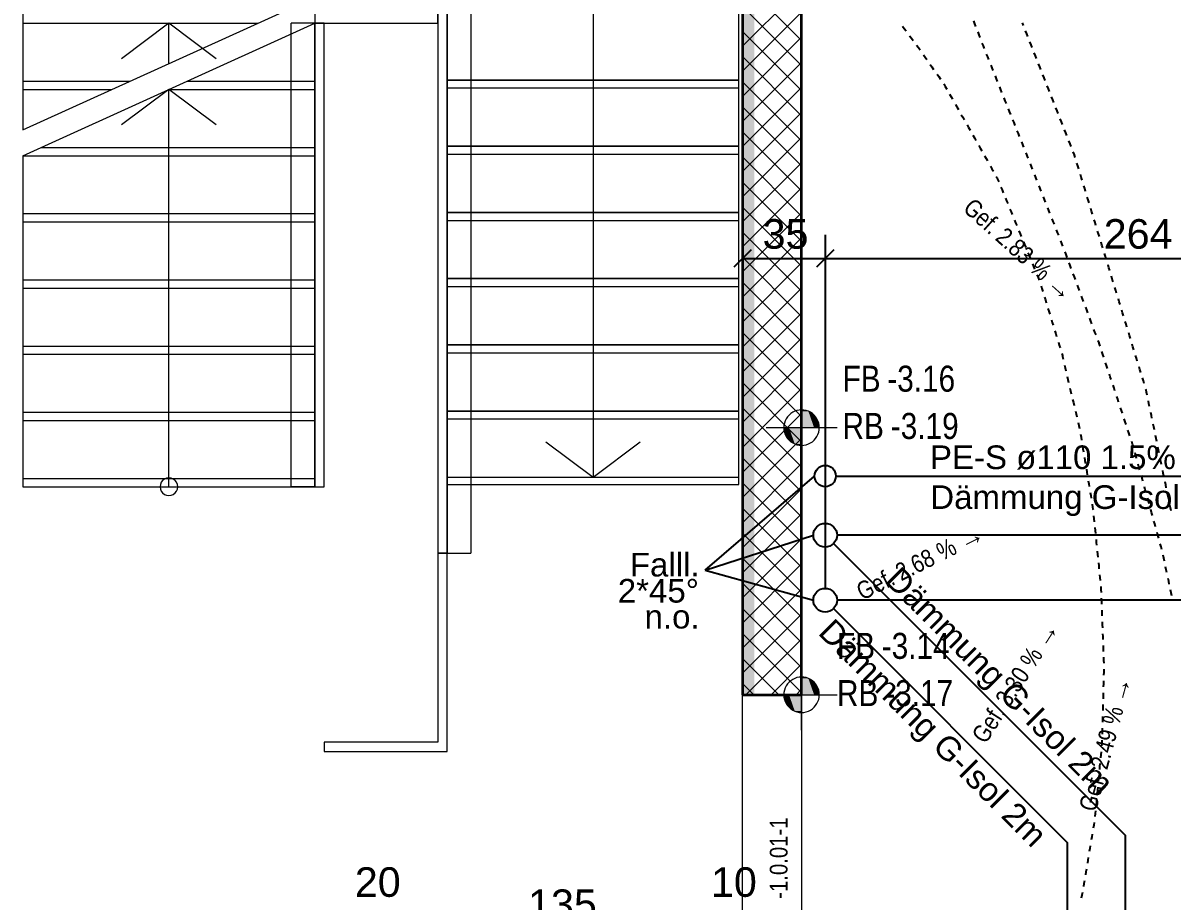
# Model space of a CAD drawing. Extents: x 885 to 2021, y 330 to 1122.
# Drawn here: x 1321.5 to 1418.7, y 649.6 to 723.8 of the extents above; entities that cross this region are included whole.
import ezdxf
from ezdxf.lldxf.tags import DXFTag

# ---------------------------------------------------------------- set-up
doc = ezdxf.new("R2010")
doc.units = 0
doc.layers.get('0').update_dxf_attribs({"lineweight": 25})
for name, color, linetype, lineweight in [('015 Innenwände Bauteilschraffuren Neu', 7, 'Continuous', 25), ('015 Innenwände Neu', 7, 'Continuous', 25), ('050 Geländer Neu', 7, 'Continuous', 25), ('055 Treppen Neu', 7, 'Continuous', 25), ('080 Raum Innen Kontur Neu', 7, 'Continuous', 25), ('111 Bemassung Ausführung Koten Neu', 7, 'Continuous', 25), ('160 Beschriftungen Ausführung Neu', 7, 'Continuous', 25), ('260 Kennzeichnung Sichtbeton Neu', 7, 'Continuous', 25)]:
    doc.layers.add(name, color=color, linetype=linetype, lineweight=lineweight)
doc.layers.add('S_Text_Einlage', color=7, linetype='Continuous', lineweight=25, true_color=0x99ff99)
doc.styles.get("Standard").update_dxf_attribs({"font": 'arial.ttf'})
tags = doc.linetypes.add('Strich 2_1mm', pattern=[0.003, 0.002, -0.001]).pattern_tags.tags
tags[6:7] = [DXFTag(74, 4), DXFTag(75, 0), DXFTag(340, '0'), DXFTag(46, 1.0), DXFTag(50, 0.0), DXFTag(44, 0.0), DXFTag(45, 0.0)]
tags[4:5] = [DXFTag(74, 4), DXFTag(75, 0), DXFTag(340, '0'), DXFTag(46, 1.0), DXFTag(50, 0.0), DXFTag(44, 0.0), DXFTag(45, 0.0)]
tags = doc.linetypes.add('Strichpunkt 1.5_0.75_0.75mm', pattern=[0.003, 0.0015, -0.00075, 0, -0.00075]).pattern_tags.tags
tags[10:11] = [DXFTag(74, 4), DXFTag(75, 0), DXFTag(340, '0'), DXFTag(46, 1.0), DXFTag(50, 0.0), DXFTag(44, 0.0), DXFTag(45, 0.0)]
tags[8:9] = [DXFTag(74, 4), DXFTag(75, 0), DXFTag(340, '0'), DXFTag(46, 1.0), DXFTag(50, 0.0), DXFTag(44, 0.0), DXFTag(45, 0.0)]
tags[6:7] = [DXFTag(74, 4), DXFTag(75, 0), DXFTag(340, '0'), DXFTag(46, 1.0), DXFTag(50, 0.0), DXFTag(44, 0.0), DXFTag(45, 0.0)]
tags[4:5] = [DXFTag(74, 4), DXFTag(75, 0), DXFTag(340, '0'), DXFTag(46, 1.0), DXFTag(50, 0.0), DXFTag(44, 0.0), DXFTag(45, 0.0)]
tags = doc.linetypes.add('Strichpunkt 3_1_1mm Achsen', pattern=[0.005, 0.003, -0.001, 0, -0.001]).pattern_tags.tags
tags[10:11] = [DXFTag(74, 4), DXFTag(75, 0), DXFTag(340, '0'), DXFTag(46, 1.0), DXFTag(50, 0.0), DXFTag(44, 0.0), DXFTag(45, 0.0)]
tags[8:9] = [DXFTag(74, 4), DXFTag(75, 0), DXFTag(340, '0'), DXFTag(46, 1.0), DXFTag(50, 0.0), DXFTag(44, 0.0), DXFTag(45, 0.0)]
tags[6:7] = [DXFTag(74, 4), DXFTag(75, 0), DXFTag(340, '0'), DXFTag(46, 1.0), DXFTag(50, 0.0), DXFTag(44, 0.0), DXFTag(45, 0.0)]
tags[4:5] = [DXFTag(74, 4), DXFTag(75, 0), DXFTag(340, '0'), DXFTag(46, 1.0), DXFTag(50, 0.0), DXFTag(44, 0.0), DXFTag(45, 0.0)]

msp = doc.modelspace()

# ---------------------------------------------------------------- linework, layer by layer
at = {"color": 0, "linetype": 'Continuous', "lineweight": -2}
for p, q in [((1402.045, 723.767), (1401.956, 724)), ((1402.135, 723.534), (1402.045, 723.767)), ((1406.162, 723.621), (1406.071, 723.854)), ((1395.926, 723.559), (1396.075, 723.358)), ((1396.075, 723.358), (1396.223, 723.156)), ((1396.52, 722.754), (1396.669, 722.553)), ((1402.405, 722.834), (1402.315, 723.067)), ((1402.494, 722.6), (1402.405, 722.834)), ((1406.437, 722.923), (1406.345, 723.156)), ((1406.529, 722.691), (1406.437, 722.923)), ((1396.669, 722.553), (1396.817, 722.352)), ((1397.114, 721.95), (1397.262, 721.748)), ((1397.262, 721.748), (1397.318, 721.673)), ((1397.318, 721.673), (1397.408, 721.545)), ((1402.764, 721.9), (1402.674, 722.134)), ((1402.831, 721.725), (1402.764, 721.9)), ((1402.854, 721.667), (1402.831, 721.725)), ((1406.804, 721.993), (1406.712, 722.226)), ((1406.895, 721.76), (1406.804, 721.993)), ((1397.695, 721.136), (1397.839, 720.931)), ((1397.839, 720.931), (1397.982, 720.727)), ((1403.133, 720.971), (1403.04, 721.203)), ((1403.226, 720.739), (1403.133, 720.971)), ((1407.17, 721.063), (1407.078, 721.295)), ((1407.262, 720.83), (1407.17, 721.063)), ((1398.27, 720.317), (1398.413, 720.113)), ((1398.413, 720.113), (1398.557, 719.908)), ((1403.504, 720.043), (1403.412, 720.275)), ((1403.597, 719.811), (1403.504, 720.043)), ((1407.537, 720.132), (1407.445, 720.365)), ((1407.628, 719.899), (1407.537, 720.132)), ((1398.844, 719.499), (1398.988, 719.294)), ((1398.988, 719.294), (1399.132, 719.09)), ((1403.876, 719.114), (1403.783, 719.346)), ((1403.969, 718.882), (1403.876, 719.114)), ((1407.903, 719.202), (1407.811, 719.434)), ((1407.995, 718.969), (1407.903, 719.202)), ((1399.416, 718.679), (1399.54, 718.462)), ((1399.54, 718.462), (1399.663, 718.244)), ((1399.91, 717.809), (1400.034, 717.592)), ((1404.247, 718.186), (1404.154, 718.418)), ((1404.34, 717.954), (1404.247, 718.186)), ((1408.27, 718.271), (1408.178, 718.504)), ((1408.361, 718.039), (1408.27, 718.271)), ((1400.034, 717.592), (1400.157, 717.375)), ((1400.404, 716.94), (1400.528, 716.723)), ((1404.619, 717.257), (1404.526, 717.489)), ((1404.712, 717.025), (1404.619, 717.257)), ((1408.636, 717.341), (1408.544, 717.573)), ((1408.728, 717.108), (1408.636, 717.341)), ((1400.528, 716.723), (1400.651, 716.505)), ((1400.898, 716.07), (1401.021, 715.853)), ((1401.021, 715.853), (1401.145, 715.636)), ((1404.99, 716.329), (1404.897, 716.561)), ((1405.083, 716.097), (1404.99, 716.329)), ((1409.002, 716.41), (1408.911, 716.643)), ((1409.094, 716.178), (1409.002, 716.41)), ((1401.392, 715.201), (1401.515, 714.983)), ((1401.515, 714.983), (1401.639, 714.766)), ((1405.362, 715.4), (1405.269, 715.632)), ((1405.454, 715.168), (1405.362, 715.4)), ((1409.369, 715.48), (1409.277, 715.713)), ((1409.461, 715.247), (1409.369, 715.48)), ((1401.886, 714.331), (1402.009, 714.114)), ((1402.009, 714.114), (1402.133, 713.896)), ((1405.733, 714.472), (1405.64, 714.704)), ((1405.826, 714.24), (1405.733, 714.472)), ((1409.735, 714.55), (1409.644, 714.782)), ((1409.827, 714.317), (1409.735, 714.55)), ((1402.38, 713.462), (1402.503, 713.244)), ((1402.503, 713.244), (1402.626, 713.027)), ((1406.104, 713.543), (1406.012, 713.775)), ((1406.137, 713.462), (1406.104, 713.543)), ((1406.197, 713.311), (1406.137, 713.462)), ((1410.102, 713.619), (1410.01, 713.852)), ((1410.194, 713.387), (1410.102, 713.619)), ((1410.468, 712.689), (1410.377, 712.921)), ((1402.873, 712.592), (1402.997, 712.375)), ((1402.997, 712.375), (1403.12, 712.157)), ((1406.473, 712.614), (1406.381, 712.846)), ((1406.565, 712.381), (1406.473, 712.614)), ((1406.841, 711.684), (1406.749, 711.916)), ((1410.482, 712.655), (1410.468, 712.689)), ((1410.544, 712.451), (1410.482, 712.655)), ((1410.763, 711.733), (1410.69, 711.972)), ((1403.367, 711.723), (1403.491, 711.505)), ((1403.491, 711.505), (1403.614, 711.288)), ((1406.933, 711.451), (1406.841, 711.684)), ((1407.209, 710.754), (1407.117, 710.987)), ((1410.836, 711.494), (1410.763, 711.733)), ((1411.055, 710.777), (1410.982, 711.016)), ((1403.861, 710.853), (1403.926, 710.74)), ((1403.926, 710.74), (1403.971, 710.629)), ((1403.971, 710.629), (1404.066, 710.398)), ((1407.301, 710.522), (1407.209, 710.754)), ((1407.577, 709.824), (1407.485, 710.057)), ((1411.127, 710.538), (1411.055, 710.777)), ((1411.346, 709.82), (1411.273, 710.059)), ((1404.256, 709.935), (1404.351, 709.704)), ((1404.351, 709.704), (1404.446, 709.473)), ((1404.636, 709.01), (1404.731, 708.779)), ((1407.669, 709.592), (1407.577, 709.824)), ((1407.945, 708.895), (1407.853, 709.127)), ((1411.419, 709.581), (1411.346, 709.82)), ((1411.638, 708.864), (1411.565, 709.103)), ((1404.731, 708.779), (1404.826, 708.548)), ((1405.016, 708.085), (1405.111, 707.854)), ((1408.037, 708.662), (1407.945, 708.895)), ((1408.313, 707.965), (1408.221, 708.197)), ((1411.711, 708.624), (1411.638, 708.864)), ((1411.93, 707.907), (1411.857, 708.146)), ((1405.111, 707.854), (1405.206, 707.623)), ((1405.396, 707.161), (1405.491, 706.929)), ((1408.405, 707.732), (1408.313, 707.965)), ((1408.681, 707.035), (1408.589, 707.267)), ((1412.003, 707.668), (1411.93, 707.907)), ((1412.221, 706.951), (1412.149, 707.19)), ((1405.491, 706.929), (1405.587, 706.698)), ((1405.777, 706.236), (1405.872, 706.004)), ((1408.773, 706.803), (1408.681, 707.035)), ((1409.049, 706.105), (1408.957, 706.338)), ((1409.141, 705.873), (1409.049, 706.105)), ((1412.294, 706.711), (1412.221, 706.951)), ((1412.513, 705.994), (1412.44, 706.233)), ((1405.872, 706.004), (1405.967, 705.773)), ((1406.157, 705.311), (1406.252, 705.079)), ((1409.418, 705.175), (1409.325, 705.408)), ((1409.418, 705.173), (1409.418, 705.175)), ((1409.505, 704.941), (1409.418, 705.173)), ((1412.586, 705.755), (1412.513, 705.994)), ((1412.805, 705.038), (1412.732, 705.277)), ((1406.252, 705.079), (1406.347, 704.848)), ((1406.537, 704.386), (1406.632, 704.155)), ((1406.632, 704.155), (1406.727, 703.923)), ((1409.767, 704.238), (1409.68, 704.473)), ((1409.854, 704.004), (1409.767, 704.238)), ((1412.878, 704.798), (1412.805, 705.038)), ((1413.097, 704.081), (1413.024, 704.32)), ((1406.917, 703.461), (1407.012, 703.23)), ((1407.012, 703.23), (1407.107, 702.998)), ((1410.116, 703.301), (1410.029, 703.536)), ((1410.204, 703.067), (1410.116, 703.301)), ((1413.17, 703.842), (1413.097, 704.081)), ((1413.388, 703.125), (1413.315, 703.364)), ((1407.297, 702.536), (1407.392, 702.305)), ((1407.392, 702.305), (1407.487, 702.073)), ((1410.466, 702.364), (1410.378, 702.599)), ((1410.553, 702.13), (1410.466, 702.364)), ((1413.461, 702.885), (1413.388, 703.125)), ((1413.68, 702.168), (1413.607, 702.407)), ((1407.647, 701.6), (1407.721, 701.361)), ((1407.721, 701.361), (1407.794, 701.122)), ((1410.815, 701.427), (1410.728, 701.662)), ((1410.902, 701.193), (1410.815, 701.427)), ((1413.753, 701.929), (1413.68, 702.168)), ((1413.972, 701.212), (1413.899, 701.451)), ((1414.045, 700.972), (1413.972, 701.212)), ((1407.94, 700.644), (1408.014, 700.405)), ((1408.014, 700.405), (1408.087, 700.166)), ((1411.164, 700.49), (1411.077, 700.725)), ((1411.252, 700.256), (1411.164, 700.49)), ((1414.264, 700.255), (1414.191, 700.494)), ((1414.336, 700.016), (1414.264, 700.255)), ((1408.233, 699.688), (1408.306, 699.449)), ((1408.306, 699.449), (1408.38, 699.21)), ((1411.514, 699.553), (1411.426, 699.788)), ((1411.601, 699.319), (1411.514, 699.553)), ((1414.555, 699.299), (1414.482, 699.538)), ((1414.628, 699.059), (1414.555, 699.299)), ((1408.526, 698.732), (1408.599, 698.493)), ((1408.599, 698.493), (1408.673, 698.254)), ((1411.863, 698.617), (1411.776, 698.851)), ((1411.95, 698.382), (1411.863, 698.617)), ((1414.847, 698.342), (1414.774, 698.581)), ((1414.92, 698.103), (1414.847, 698.342)), ((1408.819, 697.776), (1408.892, 697.537)), ((1408.892, 697.537), (1408.965, 697.298)), ((1412.212, 697.68), (1412.125, 697.914)), ((1412.3, 697.445), (1412.212, 697.68)), ((1415.139, 697.386), (1415.066, 697.625)), ((1415.212, 697.146), (1415.139, 697.386)), ((1409.112, 696.82), (1409.185, 696.581)), ((1409.185, 696.581), (1409.258, 696.341)), ((1412.554, 696.764), (1412.474, 696.977)), ((1412.561, 696.742), (1412.554, 696.764)), ((1412.64, 696.505), (1412.561, 696.742)), ((1415.43, 696.429), (1415.357, 696.668)), ((1415.503, 696.19), (1415.43, 696.429)), ((1409.405, 695.863), (1409.456, 695.697)), ((1409.456, 695.697), (1409.473, 695.623)), ((1409.473, 695.623), (1409.53, 695.38)), ((1412.877, 695.793), (1412.798, 696.031)), ((1412.955, 695.556), (1412.877, 695.793)), ((1415.722, 695.473), (1415.649, 695.712)), ((1415.795, 695.233), (1415.722, 695.473)), ((1409.643, 694.893), (1409.7, 694.649)), ((1409.7, 694.649), (1409.757, 694.406)), ((1413.192, 694.844), (1413.113, 695.082)), ((1413.271, 694.607), (1413.192, 694.844)), ((1416.014, 694.516), (1415.941, 694.755)), ((1416.087, 694.277), (1416.014, 694.516)), ((1409.87, 693.919), (1409.927, 693.675)), ((1409.927, 693.675), (1409.984, 693.432)), ((1413.508, 693.895), (1413.429, 694.133)), ((1413.586, 693.658), (1413.508, 693.895)), ((1416.306, 693.56), (1416.233, 693.799)), ((1416.379, 693.32), (1416.306, 693.56)), ((1410.097, 692.945), (1410.154, 692.701)), ((1410.154, 692.701), (1410.211, 692.458)), ((1413.823, 692.947), (1413.744, 693.184)), ((1413.902, 692.709), (1413.823, 692.947)), ((1416.542, 692.784), (1416.524, 692.842)), ((1416.58, 692.599), (1416.542, 692.784)), ((1416.631, 692.354), (1416.58, 692.599)), ((1410.324, 691.971), (1410.381, 691.727)), ((1410.381, 691.727), (1410.438, 691.484)), ((1414.139, 691.998), (1414.06, 692.235)), ((1414.217, 691.76), (1414.139, 691.998)), ((1416.783, 691.619), (1416.732, 691.864)), ((1416.833, 691.375), (1416.783, 691.619)), ((1410.551, 690.997), (1410.608, 690.754)), ((1410.608, 690.754), (1410.665, 690.51)), ((1414.454, 691.049), (1414.375, 691.286)), ((1414.533, 690.811), (1414.454, 691.049)), ((1416.985, 690.64), (1416.934, 690.885)), ((1417.036, 690.395), (1416.985, 690.64)), ((1410.778, 690.023), (1410.835, 689.78)), ((1410.835, 689.78), (1410.892, 689.536)), ((1414.77, 690.1), (1414.691, 690.337)), ((1414.848, 689.863), (1414.77, 690.1)), ((1417.187, 689.661), (1417.137, 689.906)), ((1417.238, 689.416), (1417.187, 689.661)), ((1410.991, 689.046), (1411.032, 688.8)), ((1411.032, 688.8), (1411.073, 688.553)), ((1415.085, 689.151), (1415.006, 689.388)), ((1415.164, 688.914), (1415.085, 689.151)), ((1417.39, 688.681), (1417.339, 688.926)), ((1417.44, 688.437), (1417.39, 688.681)), ((1411.155, 688.06), (1411.196, 687.813)), ((1411.196, 687.813), (1411.236, 687.567)), ((1415.401, 688.202), (1415.322, 688.439)), ((1415.421, 688.14), (1415.401, 688.202)), ((1415.471, 687.962), (1415.421, 688.14)), ((1417.592, 687.702), (1417.541, 687.947)), ((1417.643, 687.457), (1417.592, 687.702)), ((1411.318, 687.073), (1411.359, 686.827)), ((1411.359, 686.827), (1411.4, 686.58)), ((1415.671, 687.239), (1415.604, 687.48)), ((1415.738, 686.998), (1415.671, 687.239)), ((1417.794, 686.723), (1417.744, 686.968)), ((1417.845, 686.478), (1417.794, 686.723)), ((1411.481, 686.087), (1411.522, 685.84)), ((1411.522, 685.84), (1411.563, 685.594)), ((1415.938, 686.276), (1415.871, 686.517)), ((1416.005, 686.035), (1415.938, 686.276)), ((1417.997, 685.744), (1417.946, 685.988)), ((1418.047, 685.499), (1417.997, 685.744)), ((1411.645, 685.1), (1411.686, 684.854)), ((1411.686, 684.854), (1411.726, 684.607)), ((1416.205, 685.312), (1416.139, 685.553)), ((1416.272, 685.071), (1416.205, 685.312)), ((1418.199, 684.764), (1418.148, 685.009)), ((1418.249, 684.519), (1418.199, 684.764)), ((1411.808, 684.114), (1411.849, 683.867)), ((1411.849, 683.867), (1411.89, 683.62)), ((1416.473, 684.348), (1416.406, 684.589)), ((1416.539, 684.107), (1416.473, 684.348)), ((1418.401, 683.785), (1418.351, 684.03)), ((1418.452, 683.54), (1418.401, 683.785)), ((1411.972, 683.127), (1412.012, 682.88)), ((1412.012, 682.88), (1412.042, 682.701)), ((1416.74, 683.385), (1416.673, 683.626)), ((1416.807, 683.144), (1416.74, 683.385)), ((1418.603, 682.806), (1418.553, 683.05)), ((1418.654, 682.561), (1418.603, 682.806)), ((1412.042, 682.701), (1412.049, 682.633)), ((1412.099, 682.136), (1412.125, 681.887)), ((1412.125, 681.887), (1412.15, 681.638)), ((1417.007, 682.421), (1416.94, 682.662)), ((1417.074, 682.18), (1417.007, 682.421)), ((1412.2, 681.141), (1412.225, 680.892)), ((1412.225, 680.892), (1412.25, 680.643)), ((1417.274, 681.457), (1417.207, 681.698)), ((1417.341, 681.217), (1417.274, 681.457)), ((1412.301, 680.146), (1412.326, 679.897)), ((1412.326, 679.897), (1412.351, 679.649)), ((1417.542, 680.494), (1417.475, 680.735)), ((1417.608, 680.253), (1417.542, 680.494)), ((1412.402, 679.151), (1412.427, 678.902)), ((1412.427, 678.902), (1412.452, 678.654)), ((1417.809, 679.53), (1417.742, 679.771)), ((1417.876, 679.289), (1417.809, 679.53)), ((1412.502, 678.156), (1412.528, 677.907)), ((1412.528, 677.907), (1412.553, 677.659)), ((1418.036, 678.557), (1417.985, 678.801)), ((1418.088, 678.312), (1418.036, 678.557)), ((1412.603, 677.161), (1412.628, 676.913)), ((1412.628, 676.913), (1412.654, 676.664)), ((1418.244, 677.579), (1418.192, 677.823)), ((1418.296, 677.334), (1418.244, 677.579)), ((1412.704, 676.166), (1412.713, 676.076)), ((1412.713, 676.076), (1412.719, 675.917)), ((1418.452, 676.601), (1418.4, 676.845)), ((1418.504, 676.356), (1418.452, 676.601)), ((1412.719, 675.917), (1412.729, 675.667)), ((1412.748, 675.167), (1412.757, 674.918)), ((1418.66, 675.622), (1418.608, 675.867)), ((1418.712, 675.378), (1418.66, 675.622)), ((1412.757, 674.918), (1412.767, 674.668)), ((1412.786, 674.168), (1412.795, 673.918)), ((1412.795, 673.918), (1412.805, 673.669)), ((1412.824, 673.169), (1412.833, 672.919)), ((1412.833, 672.919), (1412.843, 672.669)), ((1412.862, 672.17), (1412.871, 671.92)), ((1412.871, 671.92), (1412.881, 671.67)), ((1412.9, 671.17), (1412.909, 670.921)), ((1412.909, 670.921), (1412.919, 670.671)), ((1412.938, 670.171), (1412.947, 669.921)), ((1412.947, 669.921), (1412.957, 669.671)), ((1412.957, 669.172), (1412.951, 668.922)), ((1412.931, 668.172), (1412.925, 667.922)), ((1412.951, 668.922), (1412.944, 668.672)), ((1412.905, 667.172), (1412.899, 666.922)), ((1412.925, 667.922), (1412.918, 667.672)), ((1412.899, 666.922), (1412.892, 666.673)), ((1412.873, 665.923), (1412.866, 665.673)), ((1412.879, 666.173), (1412.873, 665.923)), ((1412.846, 664.923), (1412.84, 664.673)), ((1412.853, 665.173), (1412.846, 664.923)), ((1412.82, 663.923), (1412.814, 663.674)), ((1412.827, 664.173), (1412.82, 663.923)), ((1412.794, 662.922), (1412.771, 662.675)), ((1412.801, 663.174), (1412.794, 662.924)), ((1412.794, 662.924), (1412.794, 662.922)), ((1412.701, 661.928), (1412.678, 661.679)), ((1412.724, 662.177), (1412.701, 661.928)), ((1412.608, 660.932), (1412.585, 660.684)), ((1412.631, 661.181), (1412.608, 660.932)), ((1412.515, 659.937), (1412.492, 659.688)), ((1412.538, 660.186), (1412.515, 659.937)), ((1412.422, 658.941), (1412.399, 658.692)), ((1412.445, 659.19), (1412.422, 658.941)), ((1412.329, 657.945), (1412.306, 657.697)), ((1412.352, 658.194), (1412.329, 657.945)), ((1412.236, 656.95), (1412.213, 656.701)), ((1412.259, 657.199), (1412.236, 656.95)), ((1412.102, 655.96), (1412.061, 655.713)), ((1412.143, 656.206), (1412.102, 655.96)), ((1411.938, 654.973), (1411.897, 654.726)), ((1411.979, 655.22), (1411.938, 654.973)), ((1411.774, 653.987), (1411.733, 653.74)), ((1411.815, 654.233), (1411.774, 653.987)), ((1411.609, 653), (1411.568, 652.754)), ((1411.65, 653.247), (1411.609, 653)), ((1411.445, 652.014), (1411.404, 651.767)), ((1411.486, 652.26), (1411.445, 652.014)), ((1411.281, 651.027), (1411.24, 650.781)), ((1411.322, 651.274), (1411.281, 651.027)), ((1411.092, 650.046), (1411.032, 649.803)), ((1411.152, 650.289), (1411.092, 650.046))]:
    msp.add_line(p, q, dxfattribs=at)
at = {"color": 0, "linetype": 'ByBlock', "lineweight": -2, "ltscale": 0.35}
for p, q in [((1382.378, 705.903), (1382.378, 667.003)), ((1389.378, 705.903), (1389.378, 676.003)), ((1383.121, 704.645), (1381.636, 703.16)), ((1390.121, 704.645), (1388.636, 703.16)), ((1382.378, 703.903), (1527.878, 703.903)), ((1452.078, 680.503), (1390.378, 680.503)), ((1452.078, 675.003), (1390.378, 675.003)), ((1431.778, 675.003), (1390.378, 675.003))]:
    msp.add_line(p, q, dxfattribs=at)
at = {"color": 0, "lineweight": -2}
for p, q in [((1390.278, 685.503), (1482.872, 685.503)), ((1390.085, 679.796), (1414.758, 655.124)), ((1390.085, 674.296), (1409.865, 654.516)), ((1414.758, 655.124), (1414.758, 631.938)), ((1409.865, 654.516), (1409.865, 627.045))]:
    msp.add_line(p, q, dxfattribs=at)
at = {"color": 0, "linetype": 'ByBlock', "lineweight": -2, "ltscale": 0.25}
for centre, radius in [((1389.378, 685.503), 0.9), ((1389.378, 680.503), 1), ((1389.378, 675.003), 1)]:
    msp.add_circle(centre, radius, dxfattribs=at)
at = {"layer": '015 Innenwände Bauteilschraffuren Neu', "color": 0, "linetype": 'Continuous', "lineweight": 0, "ltscale": 0.0169}
for p, q in [((1387.378, 722.347), (1382.378, 727.347)), ((1382.378, 721.862), (1387.378, 726.862)), ((1387.378, 720.226), (1382.378, 725.226)), ((1382.378, 719.74), (1387.378, 724.74)), ((1387.378, 718.105), (1382.378, 723.105)), ((1382.378, 717.619), (1387.378, 722.619)), ((1387.378, 715.984), (1382.378, 720.984)), ((1382.378, 715.498), (1387.378, 720.498)), ((1387.378, 713.862), (1382.378, 718.862)), ((1382.378, 713.376), (1387.378, 718.376)), ((1387.378, 711.741), (1382.378, 716.741)), ((1382.378, 711.255), (1387.378, 716.255)), ((1387.378, 709.62), (1382.378, 714.62)), ((1382.378, 709.134), (1387.378, 714.134)), ((1387.378, 707.498), (1382.378, 712.498)), ((1382.378, 707.012), (1387.378, 712.012)), ((1387.378, 705.377), (1382.378, 710.377)), ((1382.378, 704.891), (1387.378, 709.891)), ((1387.378, 703.256), (1382.378, 708.256)), ((1382.378, 702.77), (1387.378, 707.77)), ((1387.378, 701.134), (1382.378, 706.134)), ((1382.378, 700.648), (1387.378, 705.648)), ((1387.378, 699.013), (1382.378, 704.013)), ((1382.378, 698.527), (1387.378, 703.527)), ((1387.378, 696.892), (1382.378, 701.892)), ((1382.378, 696.406), (1387.378, 701.406)), ((1387.378, 694.77), (1382.378, 699.77)), ((1382.378, 694.284), (1387.378, 699.284)), ((1387.378, 692.649), (1382.378, 697.649)), ((1382.378, 692.163), (1387.378, 697.163)), ((1387.378, 690.528), (1382.378, 695.528)), ((1382.378, 690.042), (1387.378, 695.042)), ((1387.378, 688.406), (1382.378, 693.406)), ((1382.378, 687.921), (1387.378, 692.921)), ((1387.378, 686.285), (1382.378, 691.285)), ((1382.378, 685.799), (1387.378, 690.799)), ((1387.378, 684.164), (1382.378, 689.164)), ((1382.378, 683.678), (1387.378, 688.678)), ((1387.378, 682.042), (1382.378, 687.042)), ((1382.378, 681.557), (1387.378, 686.557)), ((1387.378, 679.921), (1382.378, 684.921)), ((1382.378, 679.435), (1387.378, 684.435)), ((1387.378, 677.8), (1382.378, 682.8)), ((1382.378, 677.314), (1387.378, 682.314)), ((1387.378, 675.678), (1382.378, 680.678)), ((1382.378, 675.193), (1387.378, 680.193)), ((1387.378, 673.557), (1382.378, 678.557)), ((1382.378, 673.071), (1387.378, 678.071)), ((1387.378, 671.436), (1382.378, 676.436)), ((1382.378, 670.95), (1387.378, 675.95)), ((1387.378, 669.314), (1382.378, 674.314)), ((1382.378, 668.829), (1387.378, 673.829)), ((1387.378, 667.193), (1382.378, 672.193)), ((1382.674, 667.003), (1387.378, 671.707)), ((1385.447, 667.003), (1382.378, 670.072)), ((1384.795, 667.003), (1387.378, 669.586)), ((1383.326, 667.003), (1382.378, 667.951)), ((1386.916, 667.003), (1387.378, 667.465))]:
    msp.add_line(p, q, dxfattribs=at)
at = {"layer": '015 Innenwände Neu', "color": 0, "lineweight": 35}
for p, q in [((1387.378, 667.003), (1387.378, 758.203)), ((1382.378, 746.603), (1382.378, 667.003)), ((1382.378, 667.003), (1383.578, 667.003)), ((1383.578, 667.003), (1387.378, 667.003))]:
    msp.add_line(p, q, dxfattribs=at)
at = {"layer": '050 Geländer Neu', "color": 0, "linetype": 'Strichpunkt 1.5_0.75_0.75mm', "lineweight": 13, "ltscale": 0.002197}
for p, q in [((1346.178, 724.603), (1346.178, 723.803)), ((1356.578, 723.803), (1356.578, 724.603)), ((1356.578, 724.603), (1356.578, 678.978)), ((1357.378, 678.978), (1357.378, 724.603)), ((1346.178, 723.803), (1356.578, 723.803)), ((1356.578, 678.978), (1357.378, 678.978))]:
    msp.add_line(p, q, dxfattribs=at)
at = {"layer": '050 Geländer Neu', "color": 0, "linetype": 'Strichpunkt 1.5_0.75_0.75mm', "lineweight": 13, "ltscale": 0.0169}
for p, q in [((1357.378, 724.603), (1357.378, 678.978)), ((1359.378, 724.603), (1359.378, 678.978)), ((1356.578, 678.978), (1356.578, 663.003)), ((1357.378, 678.978), (1356.578, 678.978)), ((1357.378, 662.203), (1357.378, 678.978)), ((1357.378, 678.978), (1359.378, 678.978)), ((1356.578, 663.003), (1346.978, 663.003)), ((1346.978, 663.003), (1346.978, 662.203)), ((1346.978, 662.203), (1357.378, 662.203))]:
    msp.add_line(p, q, dxfattribs=at)
at = {"layer": '050 Geländer Neu', "color": 0, "lineweight": 13}
for p, q in [((1346.178, 723.803), (1344.178, 723.803)), ((1344.178, 684.603), (1344.178, 723.803)), ((1346.178, 684.603), (1346.178, 723.803)), ((1346.178, 684.603), (1344.178, 684.603))]:
    msp.add_line(p, q, dxfattribs=at)
at = {"layer": '050 Geländer Neu', "color": 0, "linetype": 'Continuous', "lineweight": 13, "ltscale": 0.0169}
for p, q in [((1346.978, 723.803), (1346.178, 723.803)), ((1346.178, 723.803), (1346.178, 684.603)), ((1346.978, 684.603), (1346.978, 723.803)), ((1346.178, 684.603), (1346.978, 684.603))]:
    msp.add_line(p, q, dxfattribs=at)
at = {"layer": '055 Treppen Neu', "color": 0, "linetype": 'Strichpunkt 3_1_1mm Achsen', "lineweight": 13, "ltscale": 0.0169}
for p, q in [((1321.478, 729.403), (1321.478, 723.803)), ((1321.478, 729.403), (1321.478, 714.799)), ((1357.378, 724.603), (1357.378, 685.403)), ((1357.378, 724.603), (1357.378, 719.003)), ((1369.728, 724.603), (1369.728, 719.003)), ((1382.078, 685.403), (1382.078, 724.603)), ((1382.078, 719.003), (1382.078, 724.603)), ((1321.478, 723.803), (1321.478, 718.203)), ((1321.478, 723.803), (1341.335, 723.803)), ((1333.828, 720.399), (1333.828, 723.803)), ((1321.478, 718.903), (1330.529, 718.903)), ((1357.378, 719.003), (1382.078, 719.003)), ((1357.378, 719.003), (1357.378, 713.403)), ((1382.078, 719.003), (1357.378, 719.003)), ((1369.728, 719.003), (1369.728, 691.003)), ((1382.078, 713.403), (1382.078, 719.003)), ((1321.478, 718.203), (1321.478, 714.799)), ((1321.478, 718.203), (1328.985, 718.203)), ((1382.078, 718.303), (1357.378, 718.303)), ((1382.078, 713.403), (1357.378, 713.403)), ((1357.378, 713.403), (1382.078, 713.403)), ((1357.378, 713.403), (1357.378, 707.803)), ((1382.078, 707.803), (1382.078, 713.403)), ((1382.078, 712.703), (1357.378, 712.703)), ((1357.378, 707.803), (1382.078, 707.803)), ((1382.078, 707.803), (1357.378, 707.803)), ((1357.378, 707.803), (1357.378, 702.203)), ((1382.078, 707.103), (1357.378, 707.103)), ((1382.078, 702.203), (1382.078, 707.803)), ((1357.378, 702.203), (1357.378, 696.603)), ((1357.378, 702.203), (1382.078, 702.203)), ((1382.078, 702.203), (1357.378, 702.203)), ((1382.078, 696.603), (1382.078, 702.203)), ((1382.078, 701.503), (1357.378, 701.503)), ((1357.378, 696.603), (1382.078, 696.603)), ((1357.378, 696.603), (1357.378, 691.003)), ((1382.078, 696.603), (1357.378, 696.603)), ((1382.078, 691.003), (1382.078, 696.603)), ((1382.078, 695.903), (1357.378, 695.903)), ((1357.378, 691.003), (1357.378, 684.803)), ((1382.078, 691.003), (1357.378, 691.003)), ((1357.378, 691.003), (1382.078, 691.003)), ((1369.728, 691.003), (1369.728, 685.403)), ((1382.078, 684.803), (1382.078, 691.003)), ((1382.078, 690.303), (1357.378, 690.303)), ((1357.378, 685.403), (1382.078, 685.403)), ((1357.378, 684.803), (1382.078, 684.803))]:
    msp.add_line(p, q, dxfattribs=at)
at = {"layer": '055 Treppen Neu', "color": 0, "lineweight": 13}
for p, q in [((1321.478, 714.799), (1346.178, 725.999)), ((1321.478, 712.603), (1346.178, 723.803)), ((1346.178, 718.203), (1346.178, 723.803)), ((1333.828, 718.203), (1329.828, 715.203)), ((1337.828, 715.203), (1333.828, 718.203)), ((1333.828, 690.203), (1333.828, 718.203)), ((1333.828, 718.203), (1346.178, 718.203)), ((1346.178, 712.603), (1346.178, 718.203)), ((1321.478, 712.603), (1321.478, 707.003)), ((1321.478, 712.603), (1346.178, 712.603)), ((1346.178, 707.003), (1346.178, 712.603)), ((1321.478, 707.003), (1346.178, 707.003)), ((1321.478, 707.003), (1321.478, 701.403)), ((1346.178, 701.403), (1346.178, 707.003)), ((1321.478, 701.403), (1321.478, 695.803)), ((1321.478, 701.403), (1346.178, 701.403)), ((1346.178, 695.803), (1346.178, 701.403)), ((1321.478, 695.803), (1346.178, 695.803)), ((1321.478, 695.803), (1321.478, 690.203)), ((1346.178, 690.203), (1346.178, 695.803)), ((1321.478, 690.203), (1346.178, 690.203)), ((1321.478, 690.203), (1321.478, 684.603)), ((1333.828, 684.603), (1333.828, 690.203)), ((1346.178, 684.603), (1346.178, 690.203)), ((1333.104, 684.797), (1333.078, 684.603)), ((1333.179, 684.978), (1333.104, 684.797)), ((1333.298, 685.133), (1333.179, 684.978)), ((1333.453, 685.252), (1333.298, 685.133)), ((1333.634, 685.327), (1333.453, 685.252)), ((1333.828, 685.353), (1333.634, 685.327)), ((1334.023, 685.327), (1333.828, 685.353)), ((1334.203, 685.252), (1334.023, 685.327)), ((1334.359, 685.133), (1334.203, 685.252)), ((1334.478, 684.978), (1334.359, 685.133)), ((1334.553, 684.797), (1334.478, 684.978)), ((1334.578, 684.603), (1334.553, 684.797)), ((1321.478, 684.603), (1346.178, 684.603)), ((1333.078, 684.603), (1333.104, 684.409)), ((1333.104, 684.409), (1333.179, 684.228)), ((1333.179, 684.228), (1333.298, 684.072)), ((1333.298, 684.072), (1333.453, 683.953)), ((1333.453, 683.953), (1333.634, 683.878)), ((1333.634, 683.878), (1333.828, 683.853)), ((1333.828, 683.853), (1334.023, 683.878)), ((1334.023, 683.878), (1334.203, 683.953)), ((1334.203, 683.953), (1334.359, 684.072)), ((1334.359, 684.072), (1334.478, 684.228)), ((1334.478, 684.228), (1334.553, 684.409)), ((1334.553, 684.409), (1334.578, 684.603))]:
    msp.add_line(p, q, dxfattribs=at)
at = {"layer": '055 Treppen Neu', "color": 0, "linetype": 'Strich 2_1mm', "lineweight": 13, "ltscale": 0.0169}
for p, q in [((1333.828, 723.803), (1329.828, 720.803)), ((1337.828, 720.803), (1333.828, 723.803)), ((1346.178, 684.603), (1346.178, 723.803)), ((1335.372, 718.903), (1346.178, 718.903)), ((1323.022, 713.303), (1346.178, 713.303)), ((1321.478, 712.603), (1321.478, 684.603)), ((1321.478, 707.703), (1346.178, 707.703)), ((1321.478, 702.103), (1346.178, 702.103)), ((1321.478, 696.503), (1346.178, 696.503)), ((1321.478, 690.903), (1346.178, 690.903)), ((1365.728, 688.403), (1369.728, 685.403)), ((1369.728, 685.403), (1373.728, 688.403)), ((1321.478, 685.303), (1346.178, 685.303)), ((1321.478, 684.603), (1346.178, 684.603))]:
    msp.add_line(p, q, dxfattribs=at)
at = {"layer": '080 Raum Innen Kontur Neu', "color": 0, "linetype": 'Continuous', "lineweight": 13, "ltscale": 0.0169}
for p, q in [((1387.378, 758.223), (1387.378, 628.603)), ((1382.378, 633.603), (1382.378, 749.603))]:
    msp.add_line(p, q, dxfattribs=at)
at = {"layer": '111 Bemassung Ausführung Koten Neu', "color": 0, "lineweight": 13}
for p, q in [((1387.378, 686.603), (1387.378, 692.603)), ((1387.378, 686.603), (1387.378, 692.603)), ((1384.378, 689.603), (1390.378, 689.603)), ((1384.378, 689.603), (1390.378, 689.603)), ((1387.378, 664.003), (1387.378, 670.003)), ((1387.378, 664.003), (1387.378, 670.003)), ((1384.378, 667.003), (1390.378, 667.003)), ((1384.378, 667.003), (1390.378, 667.003))]:
    msp.add_line(p, q, dxfattribs=at)
at = {"layer": '111 Bemassung Ausführung Koten Neu', "color": 0, "linetype": 'Continuous', "lineweight": 13, "ltscale": 0.0169}
for p, q in [((1386.188, 690.516), (1386.079, 690.353)), ((1386.188, 690.516), (1386.079, 690.353)), ((1386.318, 690.663), (1386.188, 690.516)), ((1386.318, 690.663), (1386.188, 690.516)), ((1386.465, 690.793), (1386.318, 690.663)), ((1386.465, 690.793), (1386.318, 690.663)), ((1386.628, 690.902), (1386.465, 690.793)), ((1386.628, 690.902), (1386.465, 690.793)), ((1386.804, 690.989), (1386.628, 690.902)), ((1386.804, 690.989), (1386.628, 690.902)), ((1386.99, 691.052), (1386.804, 690.989)), ((1386.99, 691.052), (1386.804, 690.989)), ((1387.183, 691.09), (1386.99, 691.052)), ((1387.183, 691.09), (1386.99, 691.052)), ((1387.378, 691.103), (1387.183, 691.09)), ((1387.378, 691.103), (1387.183, 691.09)), ((1387.574, 691.09), (1387.378, 691.103)), ((1387.574, 691.09), (1387.378, 691.103)), ((1387.767, 691.052), (1387.574, 691.09)), ((1387.767, 691.052), (1387.574, 691.09)), ((1387.952, 690.989), (1387.767, 691.052)), ((1387.952, 690.989), (1387.767, 691.052)), ((1388.128, 690.902), (1387.952, 690.989)), ((1388.128, 690.902), (1387.952, 690.989)), ((1388.292, 690.793), (1388.128, 690.902)), ((1388.292, 690.793), (1388.128, 690.902)), ((1388.439, 690.663), (1388.292, 690.793)), ((1388.439, 690.663), (1388.292, 690.793)), ((1388.568, 690.516), (1388.439, 690.663)), ((1388.568, 690.516), (1388.439, 690.663)), ((1388.677, 690.353), (1388.568, 690.516)), ((1388.677, 690.353), (1388.568, 690.516)), ((1385.891, 689.799), (1385.878, 689.603)), ((1385.891, 689.799), (1385.878, 689.603)), ((1385.878, 689.603), (1385.891, 689.407)), ((1385.878, 689.603), (1385.891, 689.407)), ((1385.929, 689.991), (1385.891, 689.799)), ((1385.929, 689.991), (1385.891, 689.799)), ((1385.993, 690.177), (1385.929, 689.991)), ((1385.993, 690.177), (1385.929, 689.991)), ((1386.079, 690.353), (1385.993, 690.177)), ((1386.079, 690.353), (1385.993, 690.177)), ((1388.764, 690.177), (1388.677, 690.353)), ((1388.764, 690.177), (1388.677, 690.353)), ((1388.827, 689.991), (1388.764, 690.177)), ((1388.827, 689.991), (1388.764, 690.177)), ((1388.866, 689.799), (1388.827, 689.991)), ((1388.866, 689.799), (1388.827, 689.991)), ((1388.878, 689.603), (1388.866, 689.799)), ((1388.878, 689.603), (1388.866, 689.799)), ((1388.866, 689.407), (1388.878, 689.603)), ((1388.866, 689.407), (1388.878, 689.603)), ((1385.891, 689.407), (1385.929, 689.215)), ((1385.891, 689.407), (1385.929, 689.215)), ((1385.929, 689.215), (1385.993, 689.029)), ((1385.929, 689.215), (1385.993, 689.029)), ((1385.993, 689.029), (1386.079, 688.853)), ((1385.993, 689.029), (1386.079, 688.853)), ((1386.079, 688.853), (1386.188, 688.69)), ((1386.079, 688.853), (1386.188, 688.69)), ((1386.188, 688.69), (1386.318, 688.542)), ((1386.188, 688.69), (1386.318, 688.542)), ((1388.439, 688.542), (1388.568, 688.69)), ((1388.439, 688.542), (1388.568, 688.69)), ((1388.568, 688.69), (1388.677, 688.853)), ((1388.568, 688.69), (1388.677, 688.853)), ((1388.677, 688.853), (1388.764, 689.029)), ((1388.677, 688.853), (1388.764, 689.029)), ((1388.764, 689.029), (1388.827, 689.215)), ((1388.764, 689.029), (1388.827, 689.215)), ((1388.827, 689.215), (1388.866, 689.407)), ((1388.827, 689.215), (1388.866, 689.407)), ((1386.318, 688.542), (1386.465, 688.413)), ((1386.318, 688.542), (1386.465, 688.413)), ((1386.465, 688.413), (1386.628, 688.304)), ((1386.465, 688.413), (1386.628, 688.304)), ((1386.628, 688.304), (1386.804, 688.217)), ((1386.628, 688.304), (1386.804, 688.217)), ((1386.804, 688.217), (1386.99, 688.154)), ((1386.804, 688.217), (1386.99, 688.154)), ((1386.99, 688.154), (1387.183, 688.116)), ((1386.99, 688.154), (1387.183, 688.116)), ((1387.183, 688.116), (1387.378, 688.103)), ((1387.183, 688.116), (1387.378, 688.103)), ((1387.378, 688.103), (1387.574, 688.116)), ((1387.378, 688.103), (1387.574, 688.116)), ((1387.574, 688.116), (1387.767, 688.154)), ((1387.574, 688.116), (1387.767, 688.154)), ((1387.767, 688.154), (1387.952, 688.217)), ((1387.767, 688.154), (1387.952, 688.217)), ((1387.952, 688.217), (1388.128, 688.304)), ((1387.952, 688.217), (1388.128, 688.304)), ((1388.128, 688.304), (1388.292, 688.413)), ((1388.128, 688.304), (1388.292, 688.413)), ((1388.292, 688.413), (1388.439, 688.542)), ((1388.292, 688.413), (1388.439, 688.542)), ((1386.465, 668.193), (1386.318, 668.063)), ((1386.465, 668.193), (1386.318, 668.063)), ((1386.628, 668.302), (1386.465, 668.193)), ((1386.628, 668.302), (1386.465, 668.193)), ((1386.804, 668.389), (1386.628, 668.302)), ((1386.804, 668.389), (1386.628, 668.302)), ((1386.99, 668.452), (1386.804, 668.389)), ((1386.99, 668.452), (1386.804, 668.389)), ((1387.183, 668.49), (1386.99, 668.452)), ((1387.183, 668.49), (1386.99, 668.452)), ((1387.378, 668.503), (1387.183, 668.49)), ((1387.378, 668.503), (1387.183, 668.49)), ((1387.574, 668.49), (1387.378, 668.503)), ((1387.574, 668.49), (1387.378, 668.503)), ((1387.767, 668.452), (1387.574, 668.49)), ((1387.767, 668.452), (1387.574, 668.49)), ((1387.952, 668.389), (1387.767, 668.452)), ((1387.952, 668.389), (1387.767, 668.452)), ((1388.128, 668.302), (1387.952, 668.389)), ((1388.128, 668.302), (1387.952, 668.389)), ((1388.292, 668.193), (1388.128, 668.302)), ((1388.292, 668.193), (1388.128, 668.302)), ((1388.439, 668.063), (1388.292, 668.193)), ((1388.439, 668.063), (1388.292, 668.193)), ((1385.891, 667.199), (1385.878, 667.003)), ((1385.891, 667.199), (1385.878, 667.003)), ((1385.929, 667.391), (1385.891, 667.199)), ((1385.929, 667.391), (1385.891, 667.199)), ((1385.993, 667.577), (1385.929, 667.391)), ((1385.993, 667.577), (1385.929, 667.391)), ((1386.079, 667.753), (1385.993, 667.577)), ((1386.079, 667.753), (1385.993, 667.577)), ((1386.188, 667.916), (1386.079, 667.753)), ((1386.188, 667.916), (1386.079, 667.753)), ((1386.318, 668.063), (1386.188, 667.916)), ((1386.318, 668.063), (1386.188, 667.916)), ((1388.568, 667.916), (1388.439, 668.063)), ((1388.568, 667.916), (1388.439, 668.063)), ((1388.677, 667.753), (1388.568, 667.916)), ((1388.677, 667.753), (1388.568, 667.916)), ((1388.764, 667.577), (1388.677, 667.753)), ((1388.764, 667.577), (1388.677, 667.753)), ((1388.827, 667.391), (1388.764, 667.577)), ((1388.827, 667.391), (1388.764, 667.577)), ((1388.866, 667.199), (1388.827, 667.391)), ((1388.866, 667.199), (1388.827, 667.391)), ((1388.878, 667.003), (1388.866, 667.199)), ((1388.878, 667.003), (1388.866, 667.199)), ((1385.878, 667.003), (1385.891, 666.807)), ((1385.878, 667.003), (1385.891, 666.807)), ((1385.891, 666.807), (1385.929, 666.615)), ((1385.891, 666.807), (1385.929, 666.615)), ((1385.929, 666.615), (1385.993, 666.429)), ((1385.929, 666.615), (1385.993, 666.429)), ((1385.993, 666.429), (1386.079, 666.253)), ((1385.993, 666.429), (1386.079, 666.253)), ((1386.079, 666.253), (1386.188, 666.09)), ((1386.079, 666.253), (1386.188, 666.09)), ((1388.568, 666.09), (1388.677, 666.253)), ((1388.568, 666.09), (1388.677, 666.253)), ((1388.677, 666.253), (1388.764, 666.429)), ((1388.677, 666.253), (1388.764, 666.429)), ((1388.764, 666.429), (1388.827, 666.615)), ((1388.764, 666.429), (1388.827, 666.615)), ((1388.827, 666.615), (1388.866, 666.807)), ((1388.827, 666.615), (1388.866, 666.807)), ((1388.866, 666.807), (1388.878, 667.003)), ((1388.866, 666.807), (1388.878, 667.003)), ((1386.188, 666.09), (1386.318, 665.942)), ((1386.188, 666.09), (1386.318, 665.942)), ((1386.318, 665.942), (1386.465, 665.813)), ((1386.318, 665.942), (1386.465, 665.813)), ((1386.465, 665.813), (1386.628, 665.704)), ((1386.465, 665.813), (1386.628, 665.704)), ((1386.628, 665.704), (1386.804, 665.617)), ((1386.628, 665.704), (1386.804, 665.617)), ((1386.804, 665.617), (1386.99, 665.554)), ((1386.804, 665.617), (1386.99, 665.554)), ((1386.99, 665.554), (1387.183, 665.516)), ((1386.99, 665.554), (1387.183, 665.516)), ((1387.183, 665.516), (1387.378, 665.503)), ((1387.183, 665.516), (1387.378, 665.503)), ((1387.378, 665.503), (1387.574, 665.516)), ((1387.378, 665.503), (1387.574, 665.516)), ((1387.574, 665.516), (1387.767, 665.554)), ((1387.574, 665.516), (1387.767, 665.554)), ((1387.767, 665.554), (1387.952, 665.617)), ((1387.767, 665.554), (1387.952, 665.617)), ((1387.952, 665.617), (1388.128, 665.704)), ((1387.952, 665.617), (1388.128, 665.704)), ((1388.128, 665.704), (1388.292, 665.813)), ((1388.128, 665.704), (1388.292, 665.813)), ((1388.292, 665.813), (1388.439, 665.942)), ((1388.292, 665.813), (1388.439, 665.942)), ((1388.439, 665.942), (1388.568, 666.09)), ((1388.439, 665.942), (1388.568, 666.09))]:
    msp.add_line(p, q, dxfattribs=at)
at = {"layer": '111 Bemassung Ausführung Koten Neu', "color": 0, "linetype": 'Continuous', "lineweight": 0, "ltscale": 0.0169}
for points in [[(1387.378, 689.603), (1387.952, 689.603), (1387.378, 691.103)], [(1387.952, 690.989), (1387.422, 690.989), (1387.378, 691.103)], [(1387.952, 689.603), (1387.952, 690.989), (1387.422, 690.989)], [(1387.952, 689.603), (1388.439, 689.603), (1387.952, 690.989)], [(1388.439, 690.663), (1388.067, 690.663), (1387.952, 690.989)], [(1388.439, 689.603), (1388.439, 690.663), (1388.067, 690.663)], [(1388.439, 689.603), (1388.764, 689.603), (1388.439, 690.663)], [(1388.764, 690.177), (1388.588, 690.177), (1388.439, 690.663)], [(1385.993, 689.029), (1385.993, 689.603), (1385.878, 689.603)], [(1386.169, 689.029), (1385.993, 689.029), (1385.993, 689.603)], [(1386.318, 688.542), (1386.318, 689.603), (1385.993, 689.603)], [(1386.69, 688.542), (1386.318, 688.542), (1386.318, 689.603)], [(1386.804, 688.217), (1386.804, 689.603), (1386.318, 689.603)], [(1387.335, 688.217), (1386.804, 688.217), (1386.804, 689.603)], [(1387.378, 688.103), (1387.378, 689.603), (1386.804, 689.603)], [(1388.764, 689.603), (1388.764, 690.177), (1388.588, 690.177)], [(1388.764, 689.603), (1388.878, 689.603), (1388.764, 690.177)], [(1386.318, 688.542), (1386.169, 689.029), (1385.993, 689.029)], [(1386.804, 688.217), (1386.69, 688.542), (1386.318, 688.542)], [(1387.378, 688.103), (1387.335, 688.217), (1386.804, 688.217)], [(1387.378, 667.003), (1387.952, 667.003), (1387.378, 668.503)], [(1387.952, 668.389), (1387.422, 668.389), (1387.378, 668.503)], [(1387.952, 667.003), (1387.952, 668.389), (1387.422, 668.389)], [(1387.952, 667.003), (1388.439, 667.003), (1387.952, 668.389)], [(1388.439, 668.063), (1388.067, 668.063), (1387.952, 668.389)], [(1388.439, 667.003), (1388.439, 668.063), (1388.067, 668.063)], [(1388.439, 667.003), (1388.764, 667.003), (1388.439, 668.063)], [(1388.764, 667.577), (1388.588, 667.577), (1388.439, 668.063)], [(1388.764, 667.003), (1388.764, 667.577), (1388.588, 667.577)], [(1388.764, 667.003), (1388.878, 667.003), (1388.764, 667.577)], [(1385.993, 666.429), (1385.993, 667.003), (1385.878, 667.003)], [(1386.169, 666.429), (1385.993, 666.429), (1385.993, 667.003)], [(1386.318, 665.942), (1386.318, 667.003), (1385.993, 667.003)], [(1386.318, 665.942), (1386.169, 666.429), (1385.993, 666.429)], [(1386.69, 665.942), (1386.318, 665.942), (1386.318, 667.003)], [(1386.804, 665.617), (1386.804, 667.003), (1386.318, 667.003)], [(1387.335, 665.617), (1386.804, 665.617), (1386.804, 667.003)], [(1387.378, 665.503), (1387.378, 667.003), (1386.804, 667.003)], [(1386.804, 665.617), (1386.69, 665.942), (1386.318, 665.942)], [(1387.378, 665.503), (1387.335, 665.617), (1386.804, 665.617)]]:
    msp.add_solid(points, dxfattribs=at)
at = {"layer": '260 Kennzeichnung Sichtbeton Neu', "color": 0, "linetype": 'Continuous', "lineweight": 0, "ltscale": 0.0169}
for points in [[(1382.378, 667.003), (1383.378, 667.003), (1382.378, 746.603)], [(1383.378, 667.003), (1383.378, 746.603), (1382.378, 746.603)]]:
    msp.add_solid(points, dxfattribs=at)
at = {"layer": 'S_Text_Einlage', "ltscale": 0.25}
for q in [(1388.478, 685.503), (1388.378, 680.503), (1388.378, 675.003)]:
    msp.add_line((1379.207, 677.544), q, dxfattribs=at)

# ---------------------------------------------------------------- texts
at = {"color": 0, "linetype": 'ByBlock', "lineweight": -2, "ltscale": 0.35, "char_height": 2.5, "attachment_point": 1}
for s, insert in [('{\\fArial;35}', (1384.079, 707.236)), ('{\\fArial;264}', (1412.952, 707.236)), ('{\\fArial;20}', (1349.566, 652.411)), ('{\\fArial;10}', (1379.709, 652.411)), ('{\\fArial;135}', (1364.225, 650.536))]:
    msp.add_mtext(s, dxfattribs=dict(at, insert=insert))
at = {"layer": '111 Bemassung Ausführung Koten Neu', "color": 0, "linetype": 'Continuous', "lineweight": 13, "ltscale": 0.002197, "char_height": 2.2, "attachment_point": 1}
for s, insert in [('{\\fArial Narrow;FB}', (1390.846, 694.842)), ('{\\fArial Narrow;-3.16}', (1394.634, 694.842)), ('{\\fArial Narrow;RB}', (1390.846, 690.842)), ('{\\fArial Narrow;-3.19}', (1394.931, 690.842)), ('{\\fArial Narrow;FB}', (1390.378, 672.242)), ('{\\fArial Narrow;-3.14}', (1394.166, 672.242)), ('{\\fArial Narrow;RB}', (1390.378, 668.242)), ('{\\fArial Narrow;-3.17}', (1394.463, 668.242))]:
    msp.add_mtext(s, dxfattribs=dict(at, insert=insert))
at = {"layer": '160 Beschriftungen Ausführung Neu', "color": 0, "linetype": 'Continuous', "lineweight": 13, "ltscale": 0.0169, "attachment_point": 1}
for s, insert, char_height, rotation in [('{\\fArial Narrow;Gef.}', (1401.958, 709.128), 1.5, 317.93946), ('{\\fArial Narrow;2.83}', (1404.691, 706.662), 1.5, 317.93946), ('{\\fArial Narrow;%}', (1407.562, 704.071), 1.5, 317.93946), ('{\\fArial;→}', (1409.057, 702.752), 1.54412, 317.93946), ('{\\fArial Narrow;%}', (1398.611, 679.657), 1.5, 26.40948), ('{\\fArial;→}', (1400.387, 680.562), 1.54177, 26.40948), ('{\\fArial Narrow;2.68}', (1395.147, 677.936), 1.5, 26.40948), ('{\\fArial Narrow;Gef.}', (1391.85, 676.299), 1.5, 26.40948), ('{\\fArial;→}', (1406.827, 671.625), 1.54177, 57.35408), ('{\\fArial Narrow;%}', (1405.769, 669.936), 1.5, 57.35408), ('{\\fArial Narrow;3.30}', (1403.694, 666.697), 1.5, 57.35408), ('{\\fArial;→}', (1413.305, 666.642), 1.54177, 74.83877), ('{\\fArial Narrow;Gef.}', (1401.697, 663.58), 1.5, 57.35408), ('{\\fArial Narrow;%}', (1412.804, 664.713), 1.5, 74.83877), ('{\\fArial Narrow;2.49}', (1411.793, 660.98), 1.5, 74.83877), ('{\\fArial Narrow;Gef.}', (1410.83, 657.427), 1.5, 74.83877), ('{\\fArial Narrow;-1.0.01-1}', (1384.688, 649.748), 1.5, 90)]:
    msp.add_mtext(s, dxfattribs=dict(at, insert=insert, char_height=char_height, rotation=rotation))
at = {"layer": 'S_Text_Einlage'}
for s, p in [('PE-S ø110 1.5%%% → 4.60l/s', (1398.247, 686.094)), ('Dämmung G-Isol 2m', (1398.274, 682.723)), ('Falll.', (1372.847, 677.008)), ('2*45°', (1371.826, 674.8)), ('n.o.', (1374.089, 672.608))]:
    msp.add_text(s, height=2, dxfattribs=at).set_placement(p)
for p in [(1394.334, 676.574), (1388.694, 672.181)]:
    msp.add_text('Dämmung G-Isol 2m', height=2, rotation=315, dxfattribs=at).set_placement(p)

doc.saveas('drawing.dxf')
